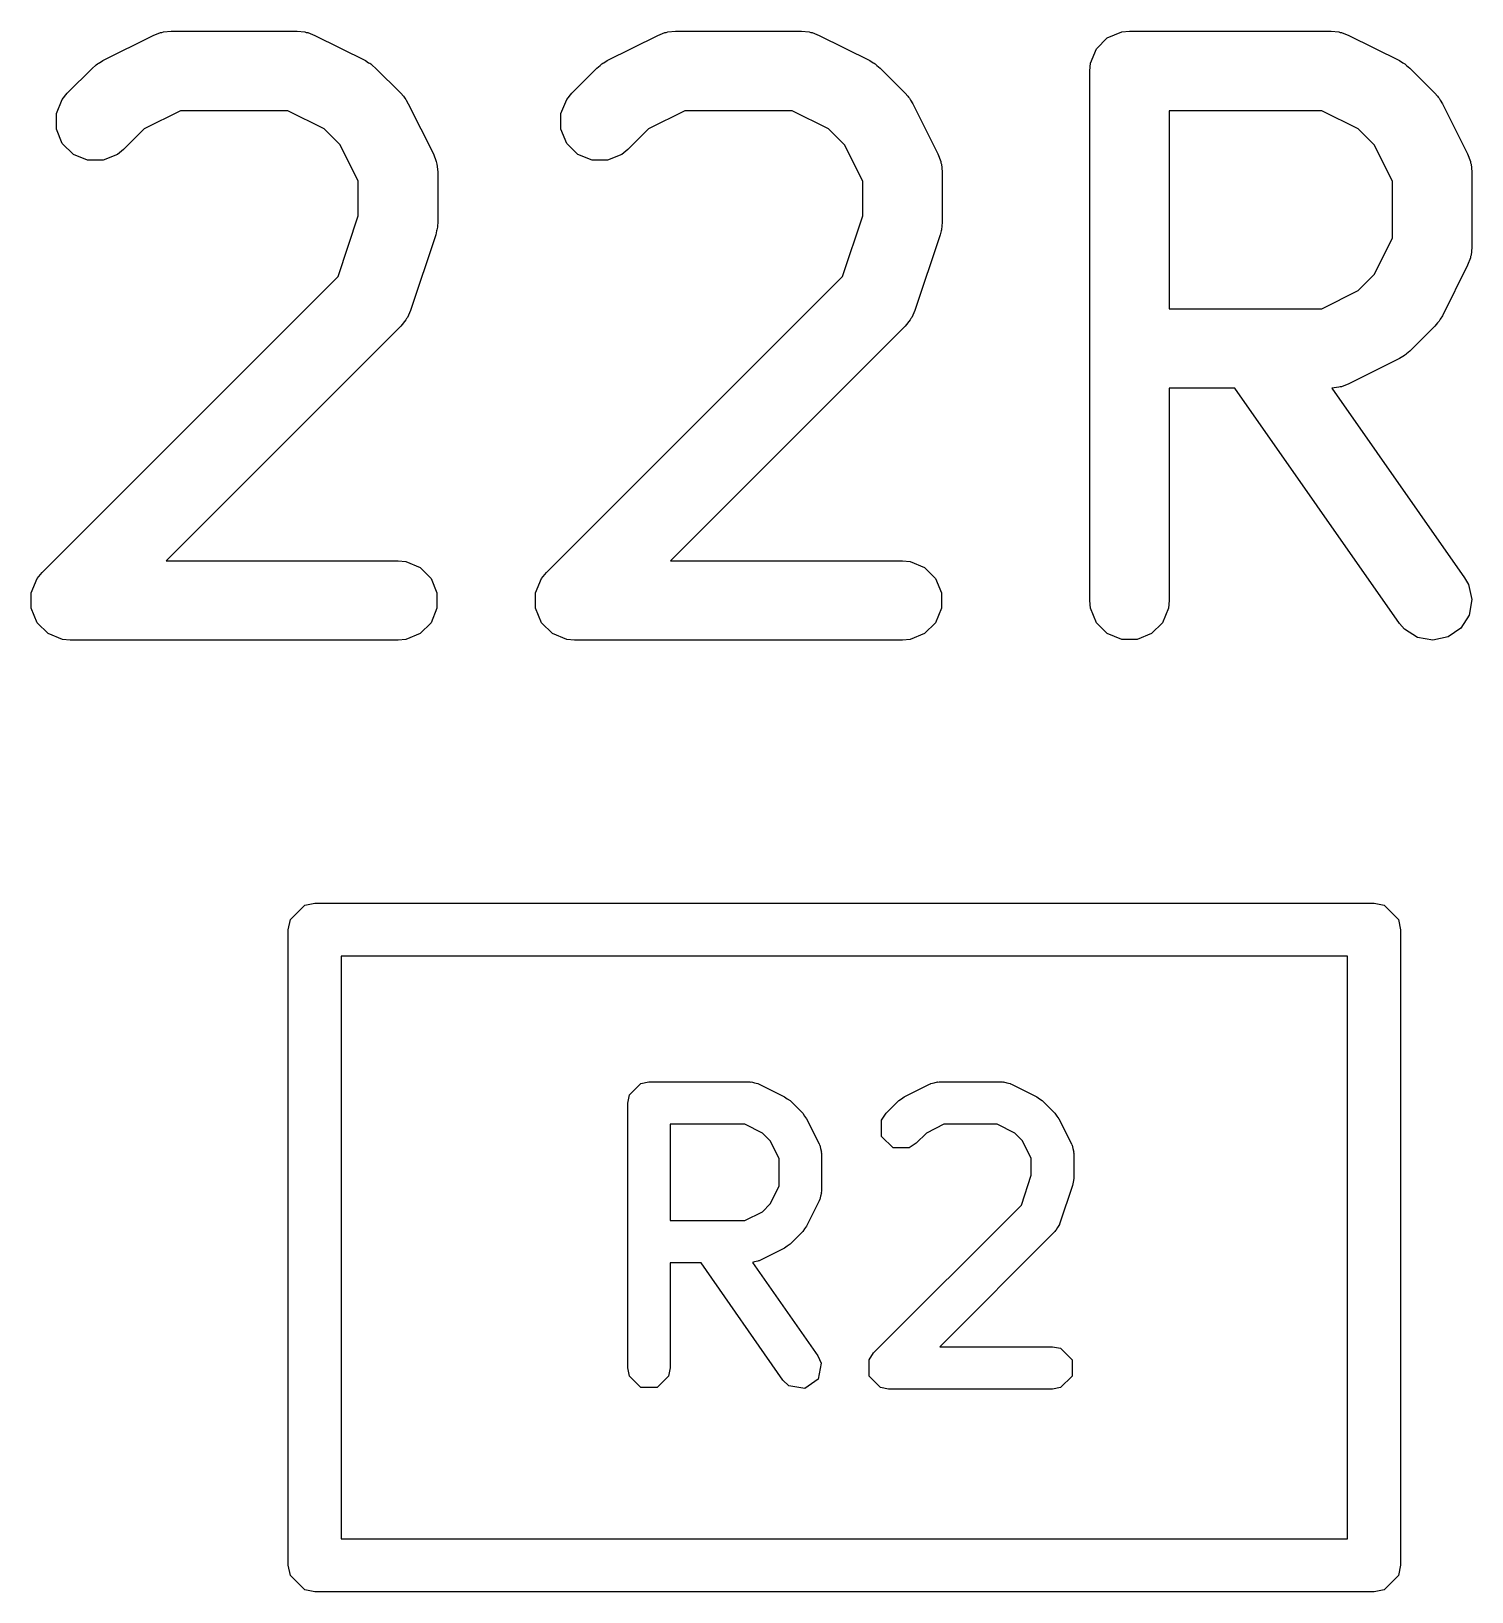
# Model space of a CAD drawing. Header units: inches. Extents: x 4.65 to 7.43, y -3.99 to -2.61.
# Drawn here: x 6.4895 to 6.5966, y -3.3256 to -3.2096 of the extents above; entities that cross this region are included whole.
import ezdxf

# ---------------------------------------------------------------- set-up
doc = ezdxf.new("R2010")
doc.units = ezdxf.units.IN
doc.header["$MEASUREMENT"] = 0
doc.layers.add('BLACK', color=250, linetype='CONTINUOUS')

msp = doc.modelspace()

# ---------------------------------------------------------------- linework, layer by layer
at = {"layer": 'BLACK', "linetype": 'CONTINUOUS'}
for p, q in [((6.49487, -3.21177), (6.49862, -3.2099)), ((6.49862, -3.2099), (6.49916, -3.20969)), ((6.49916, -3.20969), (6.49927, -3.20968)), ((6.49927, -3.20968), (6.49937, -3.20964)), ((6.49937, -3.20964), (6.49994, -3.20958)), ((6.49994, -3.20958), (6.50932, -3.20958)), ((6.50932, -3.20958), (6.50989, -3.20964)), ((6.50989, -3.20964), (6.50999, -3.20968)), ((6.50999, -3.20968), (6.5101, -3.20969)), ((6.5101, -3.20969), (6.51064, -3.2099)), ((6.51064, -3.2099), (6.51439, -3.21177)), ((6.53237, -3.21177), (6.53612, -3.2099)), ((6.53612, -3.2099), (6.53666, -3.20969)), ((6.53666, -3.20969), (6.53676, -3.20968)), ((6.53676, -3.20968), (6.53686, -3.20964)), ((6.53686, -3.20964), (6.53744, -3.20958)), ((6.53744, -3.20958), (6.54681, -3.20958)), ((6.54681, -3.20958), (6.54739, -3.20964)), ((6.54739, -3.20964), (6.54749, -3.20968)), ((6.54749, -3.20968), (6.54759, -3.20969)), ((6.54759, -3.20969), (6.54813, -3.2099)), ((6.54813, -3.2099), (6.55188, -3.21177)), ((6.56954, -3.21008), (6.57061, -3.20964)), ((6.57061, -3.20964), (6.57118, -3.20958)), ((6.57118, -3.20958), (6.58618, -3.20958)), ((6.58618, -3.20958), (6.58676, -3.20964)), ((6.58676, -3.20964), (6.58686, -3.20968)), ((6.58686, -3.20968), (6.58696, -3.20969)), ((6.58696, -3.20969), (6.5875, -3.2099)), ((6.5875, -3.2099), (6.59125, -3.21177)), ((6.56829, -3.21196), (6.56873, -3.2109)), ((6.56873, -3.2109), (6.56954, -3.21008)), ((6.49411, -3.21232), (6.49433, -3.21214)), ((6.49433, -3.21214), (6.49438, -3.21208)), ((6.49438, -3.21208), (6.49447, -3.21202)), ((6.49447, -3.21202), (6.49455, -3.21196)), ((6.49455, -3.21196), (6.49462, -3.21193)), ((6.49462, -3.21193), (6.49487, -3.21177)), ((6.51439, -3.21177), (6.51463, -3.21193)), ((6.51463, -3.21193), (6.51471, -3.21196)), ((6.51471, -3.21196), (6.51479, -3.21202)), ((6.51479, -3.21202), (6.51488, -3.21208)), ((6.51488, -3.21208), (6.51493, -3.21214)), ((6.51493, -3.21214), (6.51515, -3.21232)), ((6.5316, -3.21232), (6.53183, -3.21214)), ((6.53183, -3.21214), (6.53188, -3.21208)), ((6.53188, -3.21208), (6.53197, -3.21202)), ((6.53197, -3.21202), (6.53205, -3.21196)), ((6.53205, -3.21196), (6.53212, -3.21193)), ((6.53212, -3.21193), (6.53237, -3.21177)), ((6.55188, -3.21177), (6.55213, -3.21193)), ((6.55213, -3.21193), (6.5522, -3.21196)), ((6.5522, -3.21196), (6.55228, -3.21202)), ((6.55228, -3.21202), (6.55237, -3.21208)), ((6.55237, -3.21208), (6.55242, -3.21214)), ((6.55242, -3.21214), (6.55265, -3.21232)), ((6.56823, -3.21254), (6.56829, -3.21196)), ((6.59125, -3.21177), (6.5915, -3.21193)), ((6.5915, -3.21193), (6.59157, -3.21196)), ((6.59157, -3.21196), (6.59165, -3.21202)), ((6.59165, -3.21202), (6.59174, -3.21208)), ((6.59174, -3.21208), (6.59179, -3.21214)), ((6.59179, -3.21214), (6.59202, -3.21232)), ((6.49223, -3.2142), (6.49411, -3.21232)), ((6.51515, -3.21232), (6.51703, -3.2142)), ((6.52973, -3.2142), (6.5316, -3.21232)), ((6.55265, -3.21232), (6.55452, -3.2142)), ((6.56823, -3.25191), (6.56823, -3.21254)), ((6.59202, -3.21232), (6.59389, -3.2142)), ((6.49186, -3.21465), (6.49223, -3.2142)), ((6.51703, -3.2142), (6.51721, -3.21442)), ((6.51721, -3.21442), (6.51727, -3.21448)), ((6.51727, -3.21448), (6.51733, -3.21456)), ((6.52936, -3.21465), (6.52973, -3.2142)), ((6.55452, -3.2142), (6.55471, -3.21442)), ((6.55471, -3.21442), (6.55477, -3.21448)), ((6.55477, -3.21448), (6.55483, -3.21456)), ((6.59389, -3.2142), (6.59408, -3.21442)), ((6.59408, -3.21442), (6.59414, -3.21448)), ((6.59414, -3.21448), (6.5942, -3.21456)), ((6.49142, -3.21571), (6.49186, -3.21465)), ((6.49142, -3.21686), (6.49142, -3.21571)), ((6.50064, -3.21549), (6.49794, -3.21684)), ((6.50862, -3.21549), (6.50064, -3.21549)), ((6.51132, -3.21684), (6.50862, -3.21549)), ((6.51733, -3.21456), (6.5174, -3.21465)), ((6.5174, -3.21465), (6.51743, -3.21472)), ((6.51743, -3.21472), (6.51758, -3.21497)), ((6.51758, -3.21497), (6.51946, -3.21871)), ((6.52892, -3.21571), (6.52936, -3.21465)), ((6.52892, -3.21686), (6.52892, -3.21571)), ((6.53814, -3.21549), (6.53544, -3.21684)), ((6.54612, -3.21549), (6.53814, -3.21549)), ((6.54881, -3.21684), (6.54612, -3.21549)), ((6.55483, -3.21456), (6.55489, -3.21465)), ((6.55489, -3.21465), (6.55492, -3.21472)), ((6.55492, -3.21472), (6.55508, -3.21497)), ((6.55508, -3.21497), (6.55695, -3.21871)), ((6.58549, -3.21549), (6.57414, -3.21549)), ((6.57414, -3.21549), (6.57414, -3.23021)), ((6.58818, -3.21684), (6.58549, -3.21549)), ((6.5942, -3.21456), (6.59426, -3.21465)), ((6.59426, -3.21465), (6.59429, -3.21472)), ((6.59429, -3.21472), (6.59445, -3.21497)), ((6.59445, -3.21497), (6.59632, -3.21871)), ((6.49186, -3.21793), (6.49142, -3.21686)), ((6.49794, -3.21684), (6.49641, -3.21837)), ((6.51251, -3.21803), (6.51132, -3.21684)), ((6.52936, -3.21793), (6.52892, -3.21686)), ((6.53544, -3.21684), (6.5339, -3.21837)), ((6.55001, -3.21803), (6.54881, -3.21684)), ((6.58938, -3.21803), (6.58818, -3.21684)), ((6.49268, -3.21874), (6.49186, -3.21793)), ((6.51386, -3.22073), (6.51251, -3.21803)), ((6.53017, -3.21874), (6.52936, -3.21793)), ((6.55136, -3.22073), (6.55001, -3.21803)), ((6.59073, -3.22073), (6.58938, -3.21803)), ((6.49374, -3.21918), (6.49268, -3.21874)), ((6.49489, -3.21918), (6.49374, -3.21918)), ((6.49596, -3.21874), (6.49489, -3.21918)), ((6.49641, -3.21837), (6.49596, -3.21874)), ((6.51946, -3.21871), (6.51966, -3.21926)), ((6.53124, -3.21918), (6.53017, -3.21874)), ((6.53239, -3.21918), (6.53124, -3.21918)), ((6.53345, -3.21874), (6.53239, -3.21918)), ((6.5339, -3.21837), (6.53345, -3.21874)), ((6.55695, -3.21871), (6.55716, -3.21926)), ((6.59632, -3.21871), (6.59653, -3.21926)), ((6.51966, -3.21926), (6.51967, -3.21936)), ((6.51967, -3.21936), (6.51971, -3.21946)), ((6.51971, -3.21946), (6.51977, -3.22004)), ((6.51977, -3.22004), (6.51977, -3.22378)), ((6.55716, -3.21926), (6.55717, -3.21936)), ((6.55717, -3.21936), (6.55721, -3.21946)), ((6.55721, -3.21946), (6.55726, -3.22004)), ((6.55726, -3.22004), (6.55726, -3.22378)), ((6.59653, -3.21926), (6.59654, -3.21936)), ((6.59654, -3.21936), (6.59658, -3.21946)), ((6.59658, -3.21946), (6.59663, -3.22004)), ((6.59663, -3.22004), (6.59663, -3.22566)), ((6.51386, -3.22331), (6.51386, -3.22073)), ((6.55136, -3.22331), (6.55136, -3.22073)), ((6.59073, -3.22496), (6.59073, -3.22073)), ((6.51236, -3.22781), (6.51386, -3.22331)), ((6.51977, -3.22378), (6.51974, -3.22408)), ((6.54986, -3.22781), (6.55136, -3.22331)), ((6.55726, -3.22378), (6.55724, -3.22408)), ((6.51962, -3.22472), (6.51774, -3.23034)), ((6.51968, -3.22443), (6.51962, -3.22472)), ((6.51971, -3.22436), (6.51968, -3.22443)), ((6.51972, -3.22426), (6.51971, -3.22436)), ((6.51975, -3.22415), (6.51972, -3.22426)), ((6.51974, -3.22408), (6.51975, -3.22415)), ((6.55711, -3.22472), (6.55524, -3.23034)), ((6.55718, -3.22443), (6.55711, -3.22472)), ((6.55721, -3.22436), (6.55718, -3.22443)), ((6.55722, -3.22426), (6.55721, -3.22436)), ((6.55724, -3.22415), (6.55722, -3.22426)), ((6.55724, -3.22408), (6.55724, -3.22415)), ((6.58938, -3.22766), (6.59073, -3.22496)), ((6.59663, -3.22566), (6.59658, -3.22624)), ((6.59632, -3.22698), (6.59445, -3.23073)), ((6.59653, -3.22644), (6.59632, -3.22698)), ((6.59654, -3.22633), (6.59653, -3.22644)), ((6.59658, -3.22624), (6.59654, -3.22633)), ((6.49036, -3.24982), (6.51236, -3.22781)), ((6.52785, -3.24982), (6.54986, -3.22781)), ((6.58818, -3.22886), (6.58938, -3.22766)), ((6.58549, -3.23021), (6.58818, -3.22886)), ((6.51774, -3.23034), (6.51751, -3.23087)), ((6.55524, -3.23034), (6.555, -3.23087)), ((6.57414, -3.23021), (6.58549, -3.23021)), ((6.59445, -3.23073), (6.59429, -3.23098)), ((6.51703, -3.2315), (6.49957, -3.24895)), ((6.5174, -3.23105), (6.51703, -3.2315)), ((6.51744, -3.23095), (6.5174, -3.23105)), ((6.51751, -3.23087), (6.51744, -3.23095)), ((6.55452, -3.2315), (6.53707, -3.24895)), ((6.55489, -3.23105), (6.55452, -3.2315)), ((6.55493, -3.23095), (6.55489, -3.23105)), ((6.555, -3.23087), (6.55493, -3.23095)), ((6.59389, -3.2315), (6.59202, -3.23337)), ((6.59408, -3.23127), (6.59389, -3.2315)), ((6.59414, -3.23122), (6.59408, -3.23127)), ((6.5942, -3.23113), (6.59414, -3.23122)), ((6.59426, -3.23105), (6.5942, -3.23113)), ((6.59429, -3.23098), (6.59426, -3.23105)), ((6.59125, -3.23392), (6.5875, -3.2358)), ((6.5915, -3.23377), (6.59125, -3.23392)), ((6.59157, -3.23374), (6.5915, -3.23377)), ((6.59165, -3.23367), (6.59157, -3.23374)), ((6.59174, -3.23362), (6.59165, -3.23367)), ((6.59179, -3.23356), (6.59174, -3.23362)), ((6.59202, -3.23337), (6.59179, -3.23356)), ((6.57902, -3.23611), (6.57414, -3.23611)), ((6.57414, -3.23611), (6.57414, -3.25191)), ((6.59126, -3.2536), (6.57902, -3.23611)), ((6.58676, -3.23605), (6.58623, -3.23611)), ((6.58623, -3.23611), (6.5961, -3.25021)), ((6.58686, -3.23601), (6.58676, -3.23605)), ((6.58696, -3.23601), (6.58686, -3.23601)), ((6.5875, -3.2358), (6.58696, -3.23601)), ((6.49957, -3.24895), (6.51682, -3.24895)), ((6.51682, -3.24895), (6.51739, -3.24901)), ((6.51739, -3.24901), (6.51846, -3.24945)), ((6.53707, -3.24895), (6.55431, -3.24895)), ((6.55431, -3.24895), (6.55489, -3.24901)), ((6.55489, -3.24901), (6.55595, -3.24945)), ((6.48955, -3.25133), (6.48999, -3.25027)), ((6.48999, -3.25027), (6.49036, -3.24982)), ((6.51846, -3.24945), (6.51927, -3.25027)), ((6.51927, -3.25027), (6.51971, -3.25133)), ((6.52704, -3.25133), (6.52748, -3.25027)), ((6.52748, -3.25027), (6.52785, -3.24982)), ((6.55595, -3.24945), (6.55677, -3.25027)), ((6.55677, -3.25027), (6.55721, -3.25133)), ((6.5961, -3.25021), (6.59638, -3.25072)), ((6.48955, -3.25248), (6.48955, -3.25133)), ((6.51971, -3.25133), (6.51971, -3.25248)), ((6.52704, -3.25248), (6.52704, -3.25133)), ((6.55721, -3.25133), (6.55721, -3.25248)), ((6.59638, -3.25072), (6.59663, -3.25184)), ((6.48999, -3.25355), (6.48955, -3.25248)), ((6.51971, -3.25248), (6.51927, -3.25355)), ((6.52748, -3.25355), (6.52704, -3.25248)), ((6.55721, -3.25248), (6.55677, -3.25355)), ((6.56829, -3.25248), (6.56823, -3.25191)), ((6.56873, -3.25355), (6.56829, -3.25248)), ((6.57408, -3.25248), (6.57364, -3.25355)), ((6.57414, -3.25191), (6.57408, -3.25248)), ((6.59663, -3.25184), (6.59643, -3.25298)), ((6.4908, -3.25436), (6.48999, -3.25355)), ((6.51927, -3.25355), (6.51846, -3.25436)), ((6.5283, -3.25436), (6.52748, -3.25355)), ((6.55677, -3.25355), (6.55595, -3.25436)), ((6.56954, -3.25436), (6.56873, -3.25355)), ((6.57364, -3.25355), (6.57282, -3.25436)), ((6.59164, -3.25404), (6.59126, -3.2536)), ((6.59581, -3.25395), (6.59487, -3.25461)), ((6.59643, -3.25298), (6.59581, -3.25395)), ((6.49187, -3.2548), (6.4908, -3.25436)), ((6.49244, -3.25486), (6.49187, -3.2548)), ((6.51682, -3.25486), (6.49244, -3.25486)), ((6.51739, -3.2548), (6.51682, -3.25486)), ((6.51846, -3.25436), (6.51739, -3.2548)), ((6.52936, -3.2548), (6.5283, -3.25436)), ((6.52994, -3.25486), (6.52936, -3.2548)), ((6.55431, -3.25486), (6.52994, -3.25486)), ((6.55489, -3.2548), (6.55431, -3.25486)), ((6.55595, -3.25436), (6.55489, -3.2548)), ((6.57061, -3.2548), (6.56954, -3.25436)), ((6.57176, -3.2548), (6.57061, -3.2548)), ((6.57282, -3.25436), (6.57176, -3.2548)), ((6.59261, -3.25466), (6.59164, -3.25404)), ((6.59375, -3.25486), (6.59261, -3.25466)), ((6.59487, -3.25461), (6.59375, -3.25486)), ((6.50881, -3.27562), (6.50988, -3.27456)), ((6.50988, -3.27456), (6.51063, -3.27441)), ((6.51063, -3.27441), (6.58937, -3.27441)), ((6.58937, -3.27441), (6.59012, -3.27456)), ((6.59012, -3.27456), (6.59119, -3.27562)), ((6.50866, -3.27638), (6.50881, -3.27562)), ((6.59119, -3.27562), (6.59134, -3.27638)), ((6.50866, -3.32362), (6.50866, -3.27638)), ((6.59134, -3.27638), (6.59134, -3.32362)), ((6.5126, -3.27835), (6.5126, -3.32165)), ((6.5874, -3.27835), (6.5126, -3.27835)), ((6.5874, -3.32165), (6.5874, -3.27835)), ((6.5339, -3.28926), (6.53402, -3.28866)), ((6.53402, -3.28866), (6.53487, -3.2878)), ((6.53487, -3.2878), (6.53547, -3.28768)), ((6.53547, -3.28768), (6.54297, -3.28768)), ((6.54297, -3.28768), (6.54305, -3.2877)), ((6.54305, -3.2877), (6.54308, -3.28769)), ((6.54308, -3.28769), (6.54332, -3.28775)), ((6.54332, -3.28775), (6.54357, -3.2878)), ((6.54357, -3.2878), (6.5436, -3.28783)), ((6.5436, -3.28783), (6.54367, -3.28785)), ((6.54367, -3.28785), (6.54555, -3.28879)), ((6.54555, -3.28879), (6.54575, -3.28894)), ((6.55425, -3.28894), (6.55445, -3.28879)), ((6.55445, -3.28879), (6.55633, -3.28785)), ((6.55633, -3.28785), (6.5564, -3.28783)), ((6.5564, -3.28783), (6.55643, -3.2878)), ((6.55643, -3.2878), (6.55668, -3.28775)), ((6.55668, -3.28775), (6.55692, -3.28769)), ((6.55692, -3.28769), (6.55695, -3.2877)), ((6.55695, -3.2877), (6.55703, -3.28768)), ((6.55703, -3.28768), (6.56172, -3.28768)), ((6.56172, -3.28768), (6.56179, -3.2877)), ((6.56179, -3.2877), (6.56183, -3.28769)), ((6.56183, -3.28769), (6.56207, -3.28775)), ((6.56207, -3.28775), (6.56232, -3.2878)), ((6.56232, -3.2878), (6.56235, -3.28783)), ((6.56235, -3.28783), (6.56242, -3.28785)), ((6.56242, -3.28785), (6.5643, -3.28879)), ((6.5643, -3.28879), (6.5645, -3.28894)), ((6.5339, -3.30894), (6.5339, -3.28926)), ((6.54575, -3.28894), (6.54596, -3.28908)), ((6.54596, -3.28908), (6.5469, -3.29002)), ((6.5531, -3.29002), (6.55404, -3.28908)), ((6.55404, -3.28908), (6.55425, -3.28894)), ((6.5645, -3.28894), (6.56471, -3.28908)), ((6.56471, -3.28908), (6.56564, -3.29002)), ((6.5426, -3.29083), (6.53705, -3.29083)), ((6.53705, -3.29083), (6.53705, -3.29799)), ((6.54391, -3.29149), (6.5426, -3.29083)), ((6.5469, -3.29002), (6.54704, -3.29023)), ((6.54704, -3.29023), (6.54719, -3.29043)), ((6.54719, -3.29043), (6.54813, -3.2923)), ((6.55276, -3.29053), (6.5531, -3.29002)), ((6.55276, -3.29174), (6.55276, -3.29053)), ((6.5574, -3.29083), (6.55609, -3.29149)), ((6.56135, -3.29083), (6.5574, -3.29083)), ((6.56266, -3.29149), (6.56135, -3.29083)), ((6.56564, -3.29002), (6.56578, -3.29023)), ((6.56578, -3.29023), (6.56594, -3.29043)), ((6.56594, -3.29043), (6.56688, -3.2923)), ((6.54449, -3.29207), (6.54391, -3.29149)), ((6.54514, -3.29338), (6.54449, -3.29207)), ((6.55362, -3.29259), (6.55276, -3.29174)), ((6.55533, -3.29225), (6.55482, -3.29259)), ((6.55609, -3.29149), (6.55533, -3.29225)), ((6.56324, -3.29207), (6.56266, -3.29149)), ((6.56389, -3.29338), (6.56324, -3.29207)), ((6.54514, -3.29545), (6.54514, -3.29338)), ((6.54813, -3.2923), (6.54815, -3.29238)), ((6.54815, -3.29238), (6.54817, -3.2924)), ((6.54817, -3.2924), (6.54822, -3.29265)), ((6.54822, -3.29265), (6.54829, -3.2929)), ((6.54829, -3.2929), (6.54828, -3.29293)), ((6.54828, -3.29293), (6.54829, -3.29301)), ((6.54829, -3.29301), (6.54829, -3.29582)), ((6.55482, -3.29259), (6.55362, -3.29259)), ((6.56389, -3.29463), (6.56389, -3.29338)), ((6.56688, -3.2923), (6.5669, -3.29238)), ((6.5669, -3.29238), (6.56692, -3.2924)), ((6.56692, -3.2924), (6.56697, -3.29265)), ((6.56697, -3.29265), (6.56704, -3.2929)), ((6.56704, -3.2929), (6.56703, -3.29293)), ((6.56703, -3.29293), (6.56704, -3.29301)), ((6.56704, -3.29301), (6.56704, -3.29488)), ((6.54449, -3.29676), (6.54514, -3.29545)), ((6.56315, -3.29684), (6.56389, -3.29463)), ((6.56696, -3.29538), (6.56602, -3.29819)), ((6.56699, -3.29513), (6.56696, -3.29538)), ((6.56704, -3.29488), (6.56699, -3.29513)), ((6.54391, -3.29734), (6.54449, -3.29676)), ((6.54813, -3.29652), (6.54719, -3.2984)), ((6.54815, -3.29645), (6.54813, -3.29652)), ((6.54817, -3.29642), (6.54815, -3.29645)), ((6.54822, -3.29617), (6.54817, -3.29642)), ((6.54829, -3.29593), (6.54822, -3.29617)), ((6.54829, -3.29582), (6.54828, -3.2959)), ((6.54828, -3.2959), (6.54829, -3.29593)), ((6.55217, -3.30783), (6.56315, -3.29684)), ((6.53705, -3.29799), (6.5426, -3.29799)), ((6.5426, -3.29799), (6.54391, -3.29734)), ((6.5469, -3.29881), (6.54596, -3.29975)), ((6.54704, -3.2986), (6.5469, -3.29881)), ((6.54719, -3.2984), (6.54704, -3.2986)), ((6.56564, -3.29881), (6.55708, -3.30737)), ((6.56569, -3.29874), (6.56564, -3.29881)), ((6.56572, -3.29873), (6.56569, -3.29874)), ((6.56584, -3.29851), (6.56572, -3.29873)), ((6.56598, -3.2983), (6.56584, -3.29851)), ((6.56602, -3.29819), (6.56598, -3.29826)), ((6.56598, -3.29826), (6.56598, -3.2983)), ((6.54555, -3.30004), (6.54367, -3.30098)), ((6.54575, -3.29989), (6.54555, -3.30004)), ((6.54596, -3.29975), (6.54575, -3.29989)), ((6.53934, -3.30114), (6.53705, -3.30114)), ((6.53705, -3.30114), (6.53705, -3.30894)), ((6.54543, -3.30985), (6.53934, -3.30114)), ((6.54332, -3.30107), (6.54316, -3.30112)), ((6.54316, -3.30112), (6.54801, -3.30804)), ((6.54357, -3.30102), (6.54332, -3.30107)), ((6.5436, -3.301), (6.54357, -3.30102)), ((6.54367, -3.30098), (6.5436, -3.301)), ((6.54801, -3.30804), (6.54826, -3.3086)), ((6.55183, -3.30834), (6.55217, -3.30783)), ((6.55183, -3.30955), (6.55183, -3.30834)), ((6.55708, -3.30737), (6.56547, -3.30737)), ((6.56547, -3.30737), (6.56607, -3.30749)), ((6.56607, -3.30749), (6.56692, -3.30834)), ((6.56692, -3.30834), (6.56692, -3.30955)), ((6.53402, -3.30955), (6.5339, -3.30894)), ((6.53487, -3.3104), (6.53402, -3.30955)), ((6.53693, -3.30955), (6.53607, -3.3104)), ((6.53705, -3.30894), (6.53693, -3.30955)), ((6.54826, -3.3086), (6.54805, -3.30979)), ((6.55268, -3.3104), (6.55183, -3.30955)), ((6.56692, -3.30955), (6.56607, -3.3104)), ((6.53607, -3.3104), (6.53487, -3.3104)), ((6.54587, -3.31027), (6.54543, -3.30985)), ((6.54706, -3.31048), (6.54587, -3.31027)), ((6.54805, -3.30979), (6.54706, -3.31048)), ((6.55328, -3.31052), (6.55268, -3.3104)), ((6.56547, -3.31052), (6.55328, -3.31052)), ((6.56607, -3.3104), (6.56547, -3.31052)), ((6.5126, -3.32165), (6.5874, -3.32165)), ((6.50881, -3.32438), (6.50866, -3.32362)), ((6.50988, -3.32544), (6.50881, -3.32438)), ((6.59119, -3.32438), (6.59012, -3.32544)), ((6.59134, -3.32362), (6.59119, -3.32438)), ((6.51063, -3.32559), (6.50988, -3.32544)), ((6.58937, -3.32559), (6.51063, -3.32559)), ((6.59012, -3.32544), (6.58937, -3.32559))]:
    msp.add_line(p, q, dxfattribs=at)

doc.saveas('drawing.dxf')
